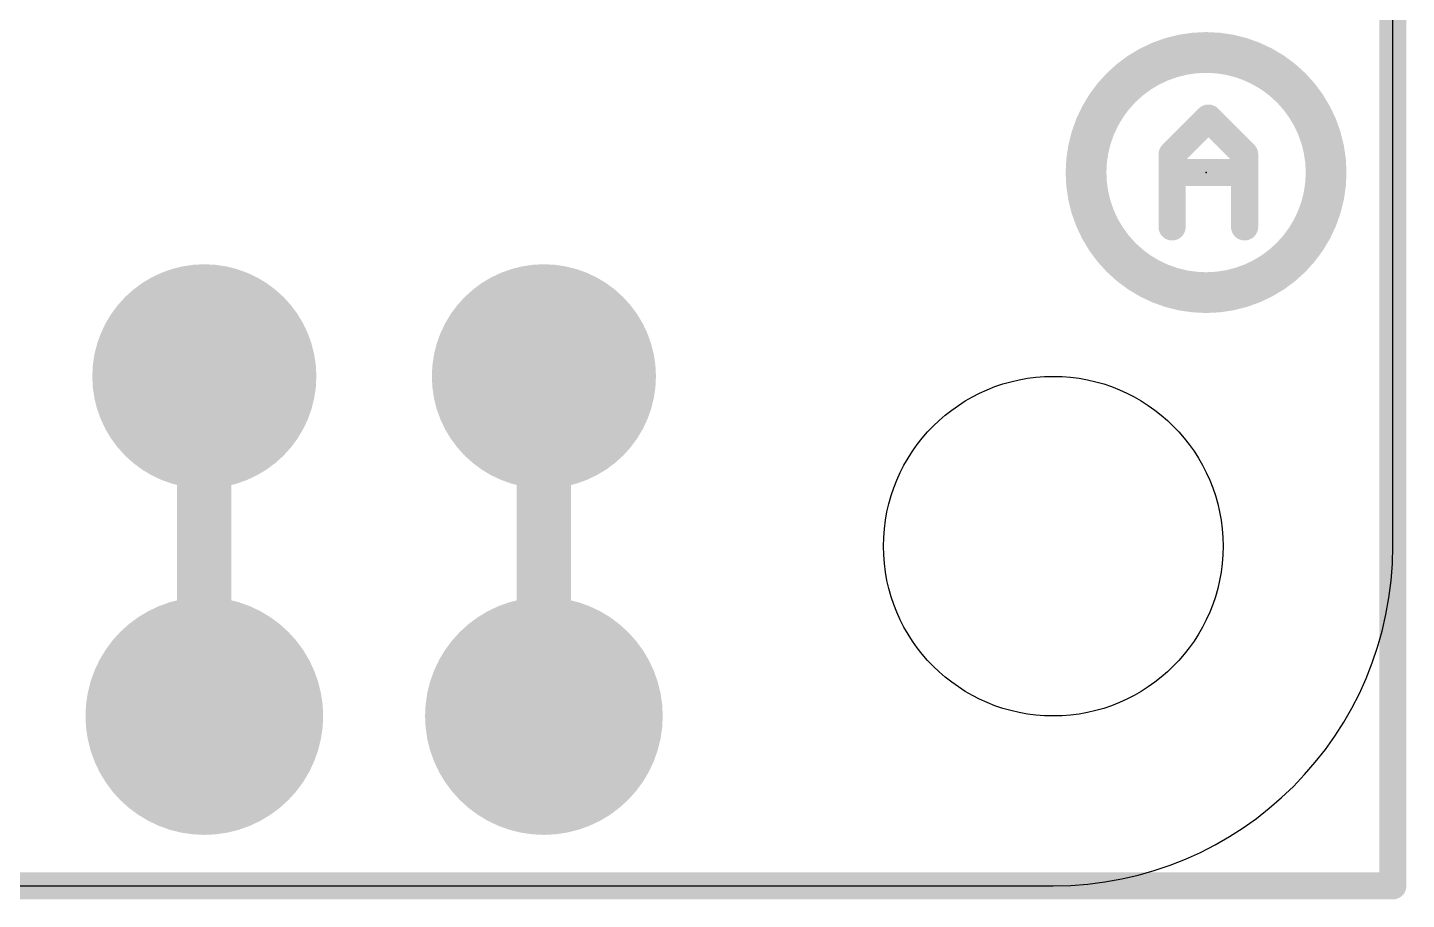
# Model space of a CAD drawing. Extents: x -6.4 to 50.9, y -4.9 to 29.2.
# Drawn here: x 40.59 to 50.9, y -0.1 to 6.42 of the extents above; entities that cross this region are included whole.
import ezdxf

# ---------------------------------------------------------------- set-up
doc = ezdxf.new("R2010")
doc.units = 0
for name, color, linetype in [('1', 12, 'CONTINUOUS'), ('16', 5, 'CONTINUOUS'), ('17', 110, 'CONTINUOUS'), ('20', 53, 'CONTINUOUS'), ('21', 40, 'CONTINUOUS'), ('23', 40, 'CONTINUOUS')]:
    doc.layers.add(name, color=color, linetype=linetype)

# ---------------------------------------------------------------- blocks, each defined once
blk = doc.blocks.new('ROUNDP')
at = {"const_width": 0.5}
blk.add_lwpolyline([(0, -0.25, 1), (0, 0.25, 1), (0, -0.25)], format="xyb", dxfattribs=at)

msp = doc.modelspace()

# ---------------------------------------------------------------- linework, layer by layer
at = {"layer": '1'}
for points, const_width in [([(50.8, 22.86), (50.8, 0)], 0.2032), ([(41.91, 1.27), (41.91, 3.81)], 0.4064), ([(44.45, 3.81), (44.45, 1.27)], 0.4064), ([(50.8, 0), (0, 0)], 0.2032)]:
    msp.add_lwpolyline(points, dxfattribs=dict(at, const_width=const_width))
for points, const_width in [([(42.0116, 3.81, 1), (41.8084, 3.81)], 0.2032), ([(44.5516, 3.81, 1), (44.3484, 3.81)], 0.2032), ([(41.8084, 1.27, 1), (42.0116, 1.27)], 0.2032), ([(44.3484, 1.27, 1), (44.5516, 1.27)], 0.2032), ([(50.7492, 0, 1), (50.8508, 0)], 0.1016), ([(50.8, -0.0508, 1), (50.8, 0.0508)], 0.1016)]:
    msp.add_lwpolyline(points, format="xyb", dxfattribs=dict(at, const_width=const_width))
at = {"layer": '16', "const_width": 0.2032}
for points in [[(50.8, 22.86), (50.8, 0)], [(50.8, 0), (0, 0)]]:
    msp.add_lwpolyline(points, dxfattribs=at)
at = {"layer": '16', "const_width": 0.1016}
for points in [[(50.7492, 0, 1), (50.8508, 0)], [(50.8, -0.0508, 1), (50.8, 0.0508)]]:
    msp.add_lwpolyline(points, format="xyb", dxfattribs=at)
at = {"layer": '20'}
for p, q in [((50.8, 2.54), (50.8, 20.32)), ((2.54, 0), (48.26, 0))]:
    msp.add_line(p, q, dxfattribs=at)
msp.add_circle((48.26, 2.54), 1.27, dxfattribs=at)
msp.add_arc((48.26, 2.54), 2.54, 270, 0, dxfattribs=at)
at = {"layer": '21'}
for points, const_width in [([(49.403, 4.436, 1), (49.403, 6.232, 1), (49.403, 4.436)], 0.3048), ([(49.4561, 5.777, 1), (49.3842, 5.7052)], 0.1016), ([(49.4561, 5.7052, 1), (49.3842, 5.777)], 0.1016), ([(49.1998, 5.4699, 1), (49.0982, 5.4699)], 0.1016), ([(49.7421, 5.4699, 1), (49.6405, 5.4699)], 0.1016), ([(49.1131, 5.5058, 1), (49.1849, 5.434)], 0.1016), ([(49.6554, 5.434, 1), (49.7272, 5.5058)], 0.1016), ([(49.149, 5.3851, 1), (49.149, 5.2835)], 0.1016), ([(49.6913, 5.2835, 1), (49.6913, 5.3851)], 0.1016), ([(49.0982, 4.9276, 1), (49.1998, 4.9276)], 0.1016), ([(49.6405, 4.9276, 1), (49.7421, 4.9276)], 0.1016)]:
    msp.add_lwpolyline(points, format="xyb", dxfattribs=dict(at, const_width=const_width))
at = {"layer": '21', "const_width": 0.2032}
for points in [[(49.149, 5.4699), (49.4202, 5.7411)], [(49.4202, 5.7411), (49.6913, 5.4699)], [(49.149, 4.9276), (49.149, 5.4699)], [(49.6913, 5.4699), (49.6913, 4.9276)], [(49.149, 5.3343), (49.6913, 5.3343)]]:
    msp.add_lwpolyline(points, dxfattribs=at)
at = {"layer": '23'}
msp.add_point((49.403, 5.334), dxfattribs=at)

# ---------------------------------------------------------------- block references
at = {"layer": '17', "xscale": 1.6764, "yscale": 1.6764, "rotation": 270}
for p in [(41.91, 3.81), (41.91, 3.81), (44.45, 3.81), (44.45, 3.81)]:
    msp.add_blockref('ROUNDP', p, dxfattribs=at)
at = {"layer": '17', "xscale": 1.778, "yscale": 1.778}
for p in [(41.91, 1.27), (41.91, 1.27), (44.45, 1.27), (44.45, 1.27)]:
    msp.add_blockref('ROUNDP', p, dxfattribs=at)

doc.saveas('drawing.dxf')
